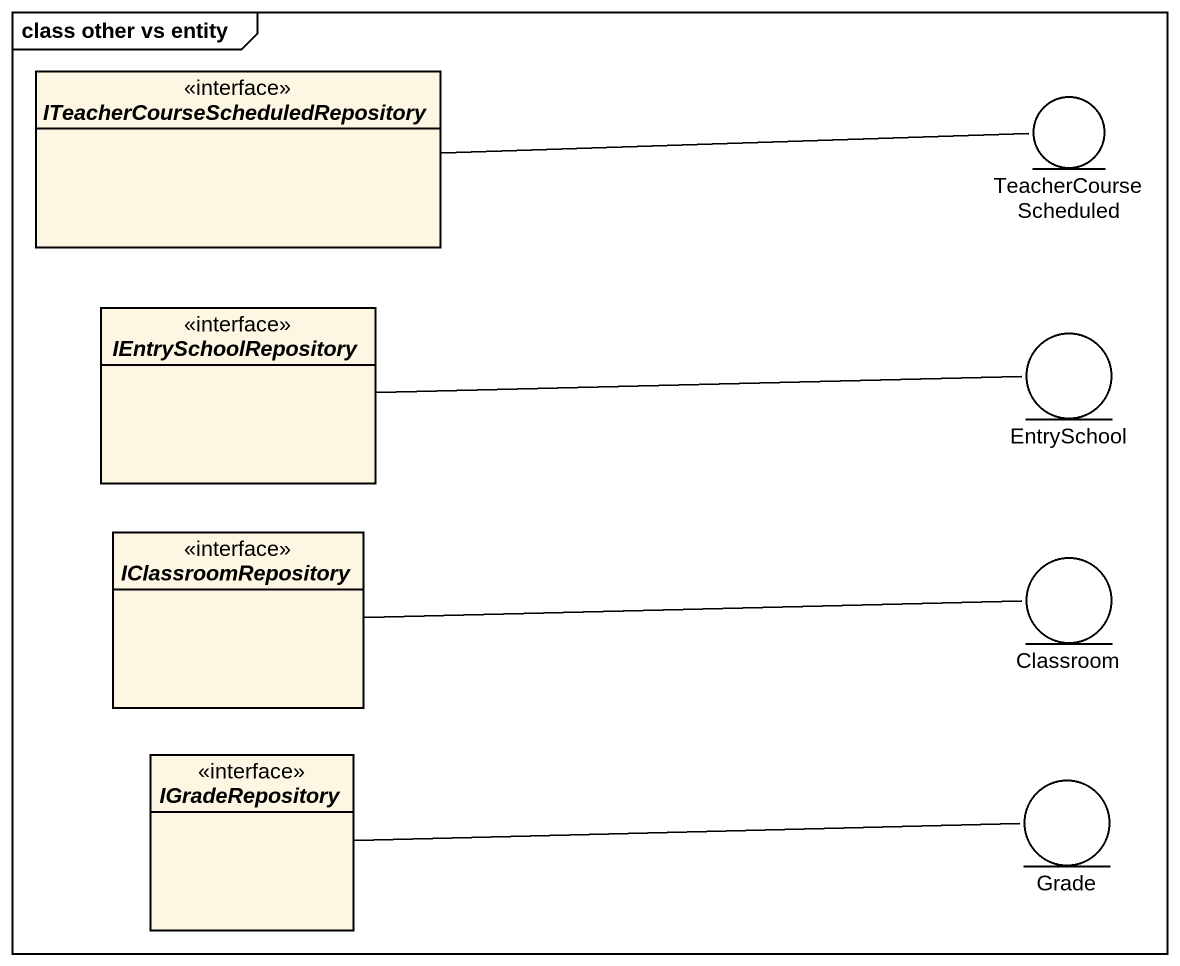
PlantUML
@startuml
mainframe class other vs entity
allowmixing
hide circle
hide empty members
interface "ITeacherCourseScheduledRepository" as ITeacherCourseScheduledRepos
entity TeacherCourseScheduled
interface IEntrySchoolRepository
entity EntrySchool
interface IClassroomRepository
entity Classroom
interface IGradeRepository
entity Grade
ITeacherCourseScheduledRepos -right- TeacherCourseScheduled
IEntrySchoolRepository -right- EntrySchool
IClassroomRepository -right- Classroom
IGradeRepository -right- Grade
@enduml
